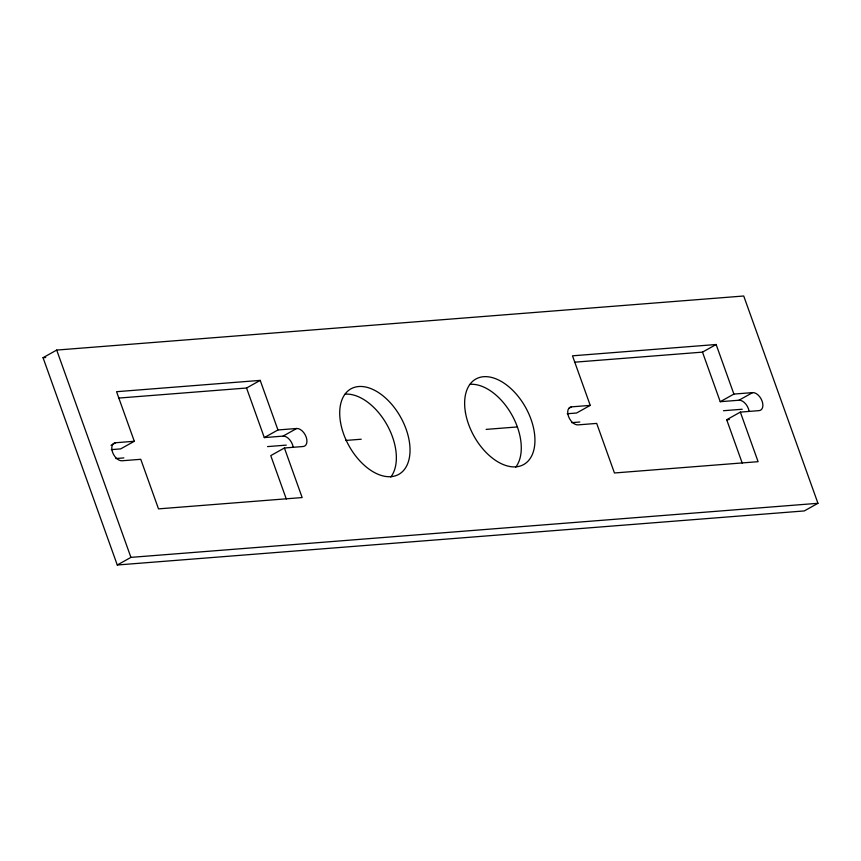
<?xml version="1.0" encoding="UTF-8"?>
<svg xmlns="http://www.w3.org/2000/svg" width="861" height="861" viewBox="0 0 861 861"><rect width="100%" height="100%" fill="white"/><g stroke="black" fill="none" stroke-linecap="round" stroke-linejoin="round"><path stroke-width="1.29" d="M43.05 357.702L56.697 350.072L743.721 296.001L817.95 503.298L804.303 510.928L117.279 564.999L43.05 357.702L45.73 357.487M111.015 445.288L115.568 442.748L134.305 441.273L116.558 391.701L260.205 380.39L277.952 429.962L296.69 428.487A9.794 5.909 60.8 0 1 306.161 437.011A9.794 5.909 60.8 0 1 303.147 446.515L284.41 447.989L270.763 455.62L286.293 498.993M134.305 441.273L120.658 448.893L111.284 449.636M118.872 398.062L246.558 388.02L260.205 380.39M246.558 388.02L264.305 437.592L277.952 429.962M264.305 437.592L283.043 436.118L296.69 428.487M117.279 564.999L130.926 557.379L817.95 503.298M569.229 408.136L571.5 406.866L590.237 405.38L572.49 355.819L716.137 344.508L733.895 394.08L752.632 392.605A9.794 5.909 60.8 0 1 762.103 401.129A9.794 5.909 60.8 0 1 759.079 410.632L740.342 412.107L726.695 419.727L742.225 463.1M590.237 405.38L576.59 413.011L567.227 413.743M574.804 362.18L702.49 352.127L716.137 344.508M702.49 352.127L720.237 401.7L733.895 394.08M720.237 401.7L738.975 400.225L752.632 392.605M115.848 458.536L123.876 457.912M267.534 446.601L286.272 445.126M345.605 440.455L361.222 439.228M486.131 429.391L517.364 426.938M571.79 422.654L579.819 422.019M723.466 410.719L742.204 409.244M726.695 419.727L729.375 419.522M740.342 412.107L758.1 461.679L614.442 472.98L596.695 423.408L577.957 424.882A9.794 5.909 60.8 0 1 568.486 416.369A9.794 5.909 60.8 0 1 571.5 406.866M284.41 447.989L302.157 497.561L158.51 508.873L140.763 459.3L122.025 460.775A9.794 5.909 60.8 0 1 112.554 452.251A9.794 5.909 60.8 0 1 115.568 442.748M56.697 350.072L130.926 557.379M283.043 436.118A9.794 5.909 60.8 0 1 293.138 446.988M738.975 400.225A9.794 5.909 60.8 0 1 749.07 411.095M469.998 384.329A48.991 29.532 60.8 0 1 512.123 415.357A48.991 29.532 60.8 0 1 515.717 467.189M345.078 394.166A48.991 29.532 60.8 0 1 387.202 425.194A48.991 29.532 60.8 0 1 390.808 477.026M465.446 412.484A48.991 29.532 60.8 0 0 523.445 464.671A48.991 29.532 60.8 0 0 510.455 388.171A48.991 29.532 60.8 0 0 465.446 412.484M340.525 422.31A48.991 29.532 60.8 0 0 398.535 474.497A48.991 29.532 60.8 0 0 385.545 397.997A48.991 29.532 60.8 0 0 340.525 422.31"/></g></svg>
